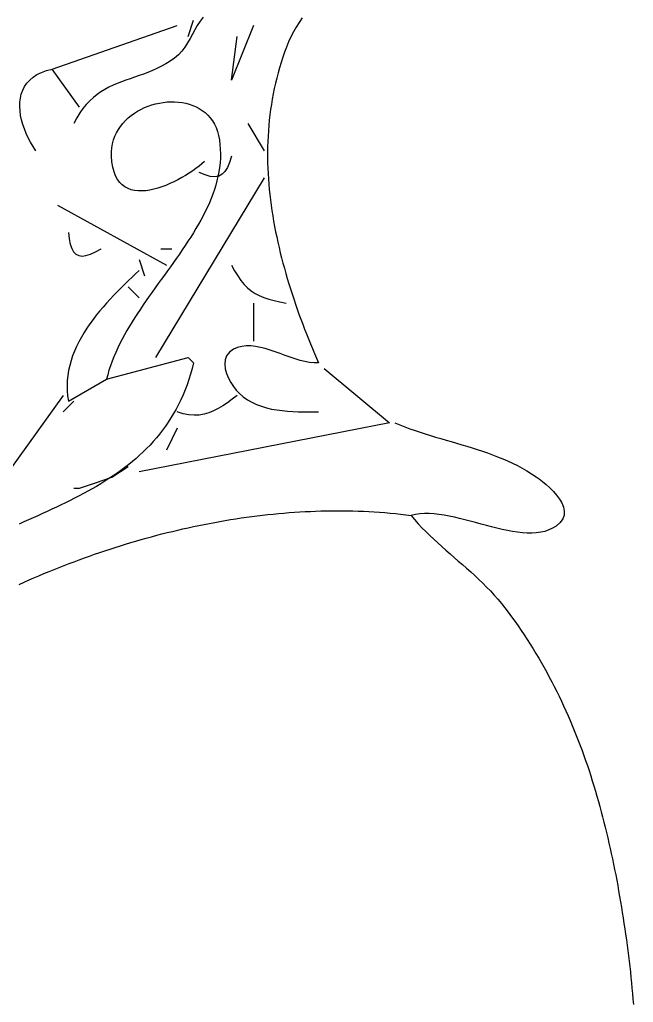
# Model space of a CAD drawing. Header units: millimetres. Extents: x 39 to 722, y 30 to 846.
# Drawn here: x 380.5 to 493.4, y 259.8 to 440.4 of the extents above; entities that cross this region are included whole.
import ezdxf

# ---------------------------------------------------------------- set-up
doc = ezdxf.new("R2010")
doc.units = ezdxf.units.MM
doc.layers.add('0_0_0', color=3, linetype='Continuous')

msp = doc.modelspace()

# ---------------------------------------------------------------- linework, layer by layer
at = {"layer": '0_0_0'}
for points in [[(414.28, 440.9), (413.72, 440.15), (413.21, 439.37), (412.75, 438.57), (412.32, 437.76), (411.88, 436.95), (411.42, 436.15), (410.93, 435.38), (410.38, 434.65), (409.75, 433.97), (409.01, 433.36), (408.22, 432.8), (407.41, 432.31), (406.6, 431.86), (405.78, 431.46), (404.96, 431.09), (404.13, 430.75), (403.31, 430.44), (402.49, 430.15), (401.68, 429.86), (400.87, 429.58), (400.06, 429.3), (399.27, 429.01), (398.48, 428.7), (397.71, 428.37), (396.96, 428.01), (396.21, 427.61), (395.49, 427.17), (394.78, 426.69), (394.1, 426.14), (393.44, 425.54), (392.8, 424.86), (392.19, 424.11), (391.6, 423.28), (391.05, 422.36), (390.52, 421.34)], [(432.48, 440.75), (431.92, 439.92), (431.38, 439.08), (430.88, 438.2), (430.42, 437.29), (430, 436.34), (429.63, 435.4), (429.27, 434.46), (428.94, 433.51), (428.63, 432.56), (428.33, 431.6), (428.06, 430.65), (427.81, 429.69), (427.57, 428.73), (427.35, 427.76), (427.16, 426.8), (426.98, 425.83), (426.82, 424.86), (426.67, 423.89), (426.55, 422.92), (426.44, 421.95), (426.34, 420.97), (426.27, 420), (426.21, 419.02), (426.16, 418.04), (426.14, 417.07), (426.12, 416.09), (426.13, 415.11), (426.14, 414.13), (426.18, 413.15), (426.22, 412.17), (426.28, 411.2), (426.36, 410.22), (426.45, 409.24), (426.55, 408.27), (426.66, 407.29), (426.79, 406.32), (426.93, 405.34), (427.08, 404.37), (427.24, 403.4), (427.42, 402.43), (427.61, 401.46), (427.8, 400.5), (428.01, 399.53), (428.23, 398.57), (428.46, 397.61), (428.7, 396.65), (428.95, 395.7), (429.21, 394.75), (429.47, 393.8), (429.75, 392.85), (430.03, 391.91), (430.33, 390.97), (430.63, 390.03), (430.93, 389.1), (431.25, 388.17), (431.57, 387.24), (431.9, 386.32), (432.24, 385.4), (432.58, 384.49), (432.93, 383.58), (433.29, 382.67), (433.65, 381.77), (434.01, 380.88), (434.38, 379.99), (434.76, 379.1), (435.14, 378.22), (435.52, 377.34), (434.71, 377.34), (433.86, 377.43), (432.99, 377.6), (432.11, 377.82), (431.21, 378.09), (430.29, 378.4), (429.38, 378.73), (428.45, 379.06), (427.53, 379.39), (426.61, 379.7), (425.7, 379.98), (424.8, 380.21), (423.92, 380.38), (423.05, 380.48), (422.21, 380.49), (421.39, 380.39), (420.61, 380.19), (419.86, 379.86), (419.1, 379.3), (418.59, 378.65), (418.31, 377.9), (418.24, 377.1), (418.33, 376.26), (418.56, 375.41), (418.92, 374.57), (419.35, 373.76), (419.85, 373.01), (420.38, 372.34), (420.92, 371.77), (421.65, 371.14), (422.43, 370.59), (423.25, 370.12), (424.11, 369.72), (425, 369.38), (425.92, 369.1), (426.86, 368.88), (427.82, 368.71), (428.79, 368.58), (429.77, 368.48), (430.75, 368.42), (431.73, 368.38), (432.7, 368.36), (433.66, 368.35), (434.6, 368.35), (435.52, 368.34)], [(391.52, 424.34), (386.52, 431.34), (409.52, 439.34)], [(411.52, 437.34), (412.52, 440.34)], [(423.52, 439.34), (419.52, 429.34), (420.52, 437.34)], [(383.52, 416.34), (383.02, 417.1), (382.56, 417.89), (382.13, 418.69), (381.75, 419.51), (381.41, 420.34), (381.12, 421.17), (380.89, 422), (380.72, 422.83), (380.61, 423.66), (380.56, 424.46), (380.58, 425.25), (380.68, 426.02), (380.85, 426.76), (381.11, 427.46), (381.45, 428.13), (381.88, 428.76), (382.4, 429.33), (383.02, 429.86), (383.73, 430.33), (384.55, 430.73), (385.48, 431.08), (386.52, 431.34)], [(414.52, 414.34), (414.05, 413.93), (413.53, 413.51), (412.96, 413.08), (412.36, 412.66), (411.72, 412.23), (411.05, 411.81), (410.36, 411.41), (409.65, 411.01), (408.92, 410.64), (408.18, 410.3), (407.44, 409.98), (406.68, 409.7), (405.93, 409.46), (405.19, 409.26), (404.45, 409.1), (403.73, 409), (403.02, 408.95), (402.34, 408.96), (401.68, 409.03), (401.06, 409.18), (400.47, 409.39), (399.91, 409.69), (399.41, 410.06), (398.95, 410.53), (398.54, 411.08), (398.19, 411.73), (397.9, 412.47), (397.67, 413.32), (397.52, 414.28), (397.44, 415.35), (397.44, 416.13), (397.51, 416.89), (397.64, 417.62), (397.82, 418.32), (398.07, 418.99), (398.36, 419.63), (398.71, 420.24), (399.1, 420.82), (399.53, 421.37), (400, 421.88), (400.51, 422.36), (401.06, 422.81), (401.63, 423.23), (402.23, 423.6), (402.85, 423.95), (403.5, 424.26), (404.16, 424.53), (404.84, 424.76), (405.53, 424.96), (406.23, 425.11), (406.93, 425.23), (407.64, 425.31), (408.34, 425.34), (409.04, 425.34), (409.73, 425.29), (410.42, 425.2), (411.09, 425.07), (411.74, 424.89), (412.37, 424.67), (412.98, 424.41), (413.56, 424.1), (414.12, 423.74), (414.64, 423.34), (415.13, 422.89), (415.57, 422.39), (415.98, 421.84), (416.34, 421.24), (416.66, 420.59), (416.92, 419.89), (417.13, 419.14), (417.28, 418.34), (417.38, 417.49), (417.44, 416.64), (417.46, 415.79), (417.45, 414.95), (417.39, 414.12), (417.3, 413.29), (417.17, 412.46), (417.01, 411.64), (416.82, 410.82), (416.6, 410.01), (416.34, 409.2), (416.06, 408.39), (415.75, 407.59), (415.42, 406.79), (415.06, 405.99), (414.68, 405.2), (414.27, 404.4), (413.85, 403.61), (413.41, 402.83), (412.95, 402.04), (412.48, 401.26), (411.99, 400.48), (411.48, 399.7), (410.97, 398.92), (410.44, 398.14), (409.91, 397.36), (409.37, 396.58), (408.82, 395.81), (408.26, 395.03), (407.71, 394.26), (407.15, 393.48), (406.59, 392.7), (406.02, 391.93), (405.47, 391.15), (404.91, 390.37), (404.36, 389.59), (403.81, 388.81), (403.27, 388.03), (402.74, 387.25), (402.22, 386.46), (401.71, 385.68), (401.22, 384.89), (400.73, 384.1), (400.27, 383.3), (399.82, 382.5), (399.38, 381.7), (398.97, 380.9), (398.58, 380.1), (398.21, 379.29), (397.86, 378.47), (397.54, 377.66), (397.24, 376.83), (396.97, 376.01), (396.73, 375.18), (396.52, 374.34), (411.52, 378.34), (412.52, 377.34), (412.26, 376.3), (411.97, 375.28), (411.65, 374.28), (411.32, 373.32), (410.96, 372.38), (410.58, 371.46), (410.18, 370.57), (409.76, 369.71), (409.31, 368.87), (408.85, 368.05), (408.37, 367.25), (407.87, 366.48), (407.36, 365.72), (406.82, 364.99), (406.27, 364.28), (405.7, 363.59), (405.11, 362.91), (404.51, 362.26), (403.89, 361.62), (403.26, 361), (402.61, 360.4), (401.95, 359.81), (401.27, 359.24), (400.59, 358.68), (399.89, 358.13), (399.17, 357.6), (398.45, 357.09), (397.71, 356.58), (396.96, 356.09), (396.21, 355.6), (395.44, 355.13), (394.66, 354.67), (393.88, 354.22), (393.08, 353.77), (392.28, 353.34), (391.47, 352.91), (390.65, 352.49), (389.83, 352.07), (389, 351.66), (388.16, 351.25), (387.32, 350.85), (386.47, 350.46), (385.62, 350.06), (384.77, 349.67), (383.91, 349.28), (383.05, 348.9), (382.19, 348.51), (381.32, 348.12), (380.46, 347.74)], [(422.52, 421.34), (425.52, 416.34)], [(419.52, 415.34), (419.14, 414.2), (418.73, 413.26), (418.27, 412.53), (417.75, 412.01), (417.14, 411.68), (416.43, 411.56), (415.6, 411.63), (414.64, 411.89), (413.52, 412.34), (413.52, 412.34)], [(425.52, 411.34), (405.52, 378.34)], [(387.52, 406.34), (407.52, 395.34)], [(389.52, 401.34), (389.66, 400.16), (389.86, 399.16), (390.13, 398.36), (390.47, 397.74), (390.9, 397.31), (391.42, 397.06), (392.03, 396.98), (392.74, 397.07), (393.56, 397.33), (394.48, 397.76), (395.52, 398.34), (395.52, 398.34)], [(406.52, 398.34), (408.52, 398.34)], [(402.52, 396.34), (403.52, 393.34)], [(402.52, 394.34), (401.87, 393.74), (401.21, 393.12), (400.55, 392.48), (399.87, 391.83), (399.2, 391.16), (398.52, 390.48), (397.85, 389.79), (397.18, 389.08), (396.52, 388.35), (395.88, 387.61), (395.24, 386.86), (394.63, 386.1), (394.03, 385.32), (393.46, 384.53), (392.91, 383.73), (392.38, 382.91), (391.89, 382.08), (391.43, 381.24), (391.01, 380.39), (390.63, 379.53), (390.28, 378.66), (389.99, 377.77), (389.74, 376.88), (389.53, 375.98), (389.39, 375.06), (389.29, 374.14), (389.26, 373.2), (389.28, 372.26), (389.37, 371.31), (389.52, 370.34), (396.52, 374.34)], [(419.52, 395.34), (420.07, 394.28), (420.63, 393.34), (421.21, 392.51), (421.81, 391.79), (422.44, 391.15), (423.11, 390.61), (423.83, 390.13), (424.6, 389.72), (425.43, 389.37), (426.33, 389.07), (427.31, 388.8), (428.37, 388.56), (429.52, 388.34)], [(400.52, 391.34), (402.52, 389.34)], [(423.52, 388.34), (423.52, 381.34)], [(436.52, 376.34), (448.52, 366.34), (402.52, 357.34)], [(388.52, 371.34), (370.52, 346.34)], [(390.52, 370.34), (388.52, 368.34)], [(420.52, 371.34), (419.62, 370.66), (418.75, 370.03), (417.89, 369.46), (417.05, 368.95), (416.2, 368.52), (415.34, 368.18), (414.47, 367.92), (413.57, 367.77), (412.63, 367.73), (411.65, 367.81), (410.62, 368.01), (409.52, 368.34)], [(409.52, 365.34), (407.52, 361.34)], [(449.52, 366.34), (450.44, 365.96), (451.37, 365.6), (452.3, 365.25), (453.24, 364.92), (454.18, 364.61), (455.13, 364.3), (456.08, 364.01), (457.03, 363.72), (457.99, 363.44), (458.95, 363.16), (459.91, 362.88), (460.87, 362.6), (461.83, 362.32), (462.78, 362.03), (463.74, 361.74), (464.69, 361.44), (465.63, 361.13), (466.57, 360.81), (467.51, 360.47), (468.43, 360.11), (469.36, 359.74), (470.27, 359.34), (471.17, 358.92), (472.06, 358.48), (472.95, 358.01), (473.82, 357.52), (474.67, 356.99), (475.52, 356.43), (476.08, 356.03), (476.7, 355.55), (477.36, 355), (478.02, 354.4), (478.67, 353.75), (479.26, 353.06), (479.79, 352.34), (480.22, 351.61), (480.52, 350.86), (480.66, 350.12), (480.63, 349.39), (480.39, 348.68), (479.92, 348.01), (479.19, 347.37), (478.53, 346.97), (477.83, 346.65), (477.1, 346.4), (476.34, 346.23), (475.54, 346.12), (474.71, 346.07), (473.85, 346.07), (472.98, 346.13), (472.08, 346.23), (471.16, 346.37), (470.22, 346.55), (469.27, 346.75), (468.31, 346.98), (467.33, 347.22), (466.35, 347.48), (465.37, 347.74), (464.38, 348.01), (463.4, 348.28), (462.42, 348.54), (461.44, 348.78), (460.47, 349.01), (459.51, 349.21), (458.57, 349.38), (457.64, 349.52), (456.73, 349.62), (455.84, 349.68), (454.97, 349.68), (454.12, 349.63), (453.31, 349.52), (452.52, 349.34), (453.17, 348.57), (453.84, 347.81), (454.52, 347.07), (455.22, 346.35), (455.94, 345.65), (456.67, 344.95), (457.41, 344.27), (458.15, 343.59), (458.91, 342.92), (459.67, 342.26), (460.43, 341.6), (461.19, 340.94), (461.95, 340.28), (462.71, 339.61), (463.47, 338.94), (464.22, 338.26), (464.96, 337.58), (465.69, 336.88), (466.41, 336.17), (467.12, 335.44), (467.81, 334.7), (468.49, 333.93), (469.14, 333.15), (469.77, 332.34), (470.39, 331.52), (471, 330.7), (471.6, 329.87), (472.18, 329.03), (472.76, 328.2), (473.32, 327.36), (473.87, 326.51), (474.41, 325.66), (474.95, 324.81), (475.47, 323.96), (475.98, 323.1), (476.48, 322.24), (476.97, 321.37), (477.45, 320.5), (477.93, 319.63), (478.39, 318.75), (478.84, 317.87), (479.29, 316.99), (479.72, 316.1), (480.15, 315.21), (480.56, 314.32), (480.97, 313.42), (481.37, 312.52), (481.76, 311.62), (482.15, 310.72), (482.52, 309.81), (482.89, 308.9), (483.24, 307.98), (483.59, 307.06), (483.94, 306.14), (484.27, 305.22), (484.6, 304.29), (484.92, 303.36), (485.23, 302.43), (485.54, 301.5), (485.83, 300.56), (486.12, 299.62), (486.41, 298.68), (486.69, 297.73), (486.96, 296.78), (487.22, 295.83), (487.48, 294.88), (487.73, 293.92), (487.98, 292.97), (488.22, 292.01), (488.45, 291.04), (488.68, 290.08), (488.9, 289.11), (489.12, 288.14), (489.33, 287.17), (489.54, 286.2), (489.74, 285.22), (489.94, 284.24), (490.13, 283.26), (490.32, 282.28), (490.5, 281.29), (490.68, 280.31), (490.85, 279.32), (491.02, 278.33), (491.19, 277.34), (491.35, 276.34), (491.51, 275.35), (491.66, 274.35), (491.81, 273.35), (491.96, 272.35), (492.1, 271.34), (492.24, 270.36), (492.37, 269.38), (492.49, 268.4), (492.61, 267.41), (492.73, 266.42), (492.84, 265.43), (492.94, 264.43), (493.04, 263.43), (493.13, 262.44), (493.22, 261.44), (493.3, 260.43), (493.38, 259.43)], [(397.52, 356.34), (400.52, 358.34)], [(394.52, 355.34), (397.52, 356.34)], [(390.52, 354.34), (391.52, 354.34)], [(391.52, 354.34), (394.52, 355.34)], [(380.45, 336.65), (381.36, 337.06), (382.27, 337.46), (383.18, 337.85), (384.1, 338.24), (385.02, 338.63), (385.94, 339), (386.86, 339.38), (387.79, 339.75), (388.71, 340.11), (389.64, 340.47), (390.58, 340.82), (391.51, 341.17), (392.45, 341.51), (393.39, 341.85), (394.33, 342.18), (395.27, 342.5), (396.21, 342.82), (397.16, 343.13), (398.11, 343.44), (399.06, 343.74), (400.01, 344.03), (400.96, 344.32), (401.92, 344.6), (402.87, 344.88), (403.83, 345.15), (404.79, 345.41), (405.75, 345.67), (406.71, 345.92), (407.67, 346.16), (408.64, 346.4), (409.61, 346.63), (410.57, 346.85), (411.54, 347.07), (412.51, 347.28), (413.48, 347.49), (414.45, 347.68), (415.42, 347.87), (416.4, 348.05), (417.37, 348.23), (418.34, 348.4), (419.32, 348.56), (420.29, 348.71), (421.27, 348.86), (422.25, 349), (423.22, 349.13), (424.2, 349.26), (425.18, 349.37), (426.16, 349.48), (427.14, 349.58), (428.12, 349.68), (429.1, 349.76), (430.08, 349.84), (431.05, 349.91), (432.03, 349.97), (433.01, 350.03), (433.99, 350.07), (434.97, 350.11), (435.95, 350.14), (436.93, 350.16), (437.91, 350.18), (438.89, 350.18), (439.87, 350.18), (440.84, 350.17), (441.82, 350.15), (442.8, 350.12), (443.77, 350.08), (444.75, 350.03), (445.72, 349.98), (446.7, 349.91), (447.67, 349.84), (448.64, 349.76), (449.62, 349.67), (450.59, 349.57), (451.56, 349.46), (452.52, 349.34)]]:
    msp.add_lwpolyline(points, dxfattribs=at)

doc.saveas('drawing.dxf')
